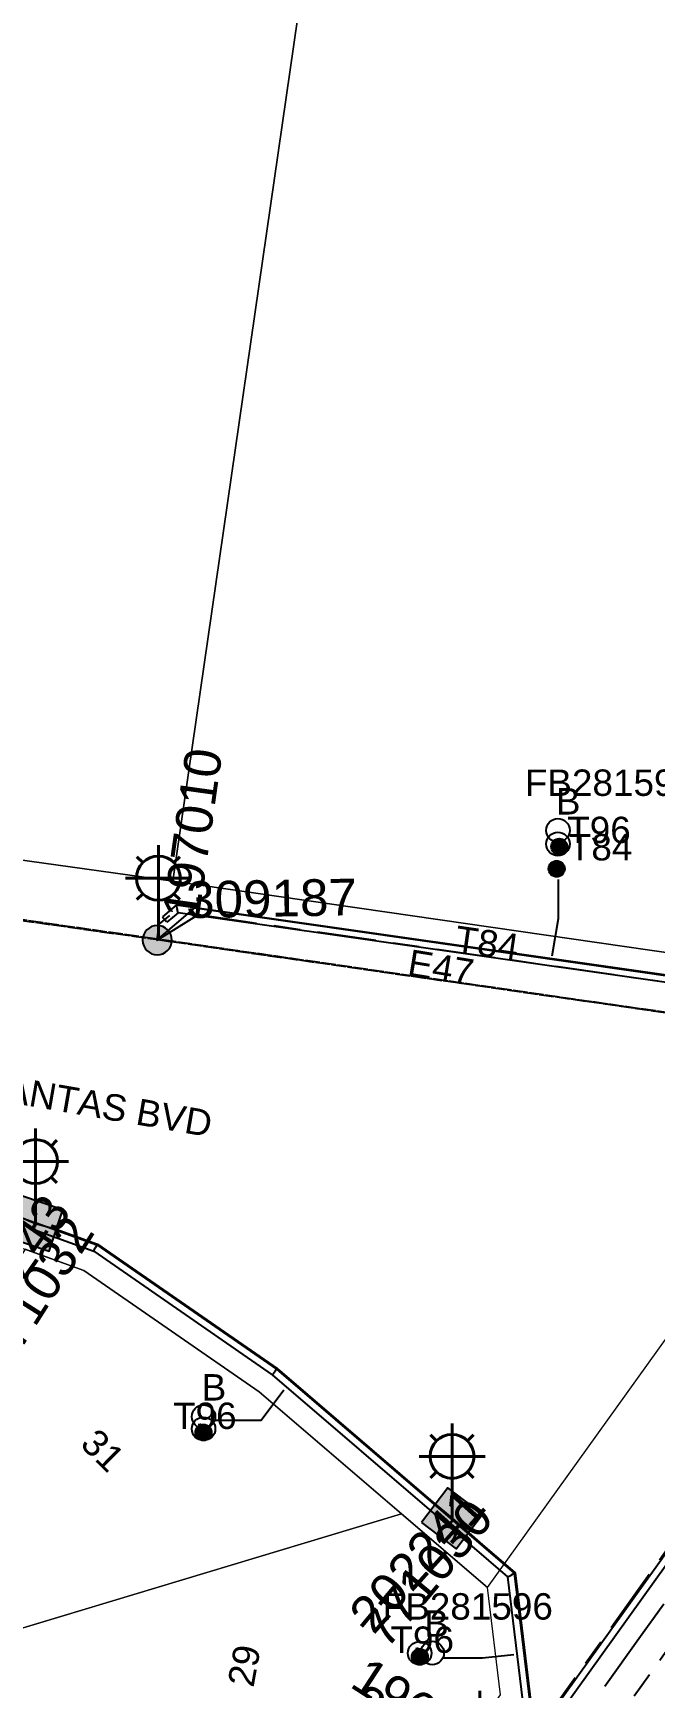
# Model space of a CAD drawing. Header units: metres. Extents: x 300929 to 302247, y 6244220 to 6246836.
# Drawn here: x 301251.3 to 301293.7, y 6244507.1 to 6244619.9 of the extents above; entities that cross this region are included whole.
import ezdxf
from ezdxf.enums import TextEntityAlignment as Align

# ---------------------------------------------------------------- set-up
doc = ezdxf.new("R2010")
doc.units = ezdxf.units.M
doc.linetypes.add('Cable Exist OH', pattern=[1, 1, 0])
doc.linetypes.add('Cable Exist UG', pattern=[8.2, 4, -1.2, 1.8, -1.2])
doc.layers.get('0').update_dxf_attribs({"color": 6})
for name, color, linetype in [('_User Miscellaneous1', 7, 'Continuous'), ('Duct_SP_EXT', 7, 'Continuous'), ('Equip_SP_SL_EXT', 7, 'Continuous'), ('Mains_HV_EXT', 7, 'Continuous'), ('Mains_LV_EXT', 7, 'Continuous'), ('SupportsOH_SP_TR_HV_LV_SL_EXT', 7, 'Continuous'), ('SupportsUG_SP_LV_SL_EXT', 7, 'Continuous')]:
    doc.layers.add(name, color=color, linetype=linetype)
doc.layers.add('Cadastre Land Parcels_SP_EXT', color=9, linetype='Continuous', lineweight=5)
doc.layers.add('Cadastre Roads_SP_EXT', color=9, linetype='Continuous', lineweight=5)
doc.styles.add('COLUMN_LABEL', font='arial.ttf')
doc.styles.add('iecARIAL', font='arial.ttf', dxfattribs={"height": 2})
doc.styles.add('POLE_LABEL', font='arial.ttf')
doc.styles.get("Standard").update_dxf_attribs({"font": 'arial.ttf'})

# ---------------------------------------------------------------- blocks, each defined once
blk = doc.blocks.new('COLUMN_EXT')
blk.add_hatch(color=256).paths.add_polyline_path([(-1.49, 1.48), (-1.49, -1.49), (1.48, -1.49), (1.48, 1.48)])
blk.add_lwpolyline([(-1.49, -1.49), (1.48, -1.49), (1.48, 1.48), (-1.49, 1.48)], close=True)
for tag, height, style, flags, p in [('ASSET_NUM', 2.5, 'COLUMN_LABEL', 8, (2, 2)), ('STRUCTURE_PLANT_NUMBER', 0.2, 'POLE_LABEL', 9, (1.81, 0.03)), ('STREET_CODE', 0.2, 'COLUMN_LABEL', 9, (1.81, -0.2))]:
    blk.add_attdef(tag, text='', height=height, dxfattribs=dict(style=style, flags=flags)).set_placement(p, align=Align.MIDDLE_LEFT)
at = {"flags": 9}
for tag, p in [('COLUMN_TYPE', (1.81, -0.4)), ('OWNED_BY', (1.81, -0.6)), ('STATE', (1.81, -0.8)), ('USAGE', (1.81, -1)), ('LEGEND', (1.81, -1.2)), ('STREETNAME', (1.81, -1.6)), ('SUBURB', (1.81, -1.8)), ('LOCATION', (1.81, -1.4)), ('NOTES', (1.81, -2))]:
    blk.add_attdef(tag, text='', height=0.2, dxfattribs=at).set_placement(p, align=Align.MIDDLE_LEFT)
at = {"flags": 1}
blk.add_attdef('Z', (1.81, -2.35), '', height=0.2, dxfattribs=at)
blk = doc.blocks.new('DUCT_EXT')
blk.add_circle((0, 0.8), 0.8)
at = {"flags": 1}
blk.add_attdef('Z', (0, 0), '', height=0.2, dxfattribs=at)
at = {"flags": 9}
for tag, p in [('DUCT_CODE', (0, 0)), ('XSECT_TYPE', (0, -0.2)), ('STATE', (0, -0.6)), ('FB_REFERENCE', (0, -0.4)), ('NOTES', (0, -0.8))]:
    blk.add_attdef(tag, text='', height=0.2, dxfattribs=at).set_placement(p, align=Align.MIDDLE_LEFT)
blk = doc.blocks.new('SL_LANTERN_EXT')
at = {"lineweight": 40}
for p, q in [((-1.46, 5.68), (-1.06, 5.28)), ((0, 1.97), (0, 6.47)), ((1.46, 5.68), (1.06, 5.28)), ((-2.25, 4.22), (2.25, 4.22)), ((-1.46, 2.76), (-1.06, 3.16)), ((0, 0), (0, 2.72)), ((1.46, 2.76), (1.06, 3.16))]:
    blk.add_line(p, q, dxfattribs=at)
blk.add_circle((0, 4.22), 1.5, dxfattribs=at)
at = {"style": 'iecARIAL', "flags": 8}
blk.add_attdef('ASSET_NUM', (1.5, 1.5), '', height=2.5, dxfattribs=at)
for tag, p, height, flags in [('CONSTRUCTED_VOLTAGE', (0.98, -0.65), 0.2, 9), ('CONTROL_TYPE', (0.98, -0.85), 0.2, 9), ('LANTERN_PURPOSE', (0.98, -1.05), 0.2, 9), ('LANTERN_TYPE', (0.98, -1.25), 0.2, 9), ('LNUMBER', (2.18, -3.25), 2.5, 8), ('OPERATING_VOLTAGE', (0.98, -1.65), 0.2, 9), ('ORIENTATION', (0.98, -1.85), 0.2, 9), ('OWNED_BY', (0.98, -2.05), 0.2, 9), ('STATE', (0.98, -2.25), 0.2, 9), ('NO_PHASES', (0.98, -1.45), 0.2, 9), ('USAGE', (0.98, -2.45), 0.2, 9), ('CEXIST', (0.98, -2.65), 0.2, 9), ('CNEW', (0.98, -2.85), 0.2, 9), ('CNUMBER', (0.98, -3.05), 0.2, 9), ('CREMOVE', (0.98, -3.25), 0.2, 9), ('CREPLACE', (0.98, -3.45), 0.2, 9), ('LKINGHEIGHT', (0.98, -3.65), 0.2, 9), ('LBRACKET', (0.98, -3.85), 0.2, 9), ('LBRACKETVOCAB', (0.98, -4.05), 0.2, 9), ('LCATEGORY', (0.98, -4.25), 0.2, 9), ('LCHARGE1', (0.98, -4.45), 0.2, 9), ('LCHARGE1PERCENT', (0.98, -4.65), 0.2, 9), ('LCHARGE2', (0.98, -4.85), 0.2, 9), ('LCHARGE2PERCENT', (0.98, -5.05), 0.2, 9), ('LCHARGE3', (0.98, -5.25), 0.2, 9), ('LCHARGE3PERCENT', (0.98, -5.45), 0.2, 9), ('LEXIST', (0.98, -5.65), 0.2, 9), ('LLAMP', (0.98, -5.85), 0.2, 9), ('LLAMPVOCAB', (0.98, -6.05), 0.2, 9), ('LMAST', (0.98, -6.25), 0.2, 9), ('LMASTVOCAB', (0.98, -6.45), 0.2, 9), ('LNEW', (0.98, -6.65), 0.2, 9), ('LANTNUMBER', (0.98, -6.85), 0.2, 9), ('LOUTREACH', (0.98, -7.25), 0.2, 9), ('LOUTREACHVOCAB', (0.98, -7.45), 0.2, 9), ('LRATECODE', (0.98, -7.65), 0.2, 9), ('LREMOVE', (0.98, -7.85), 0.2, 9), ('LREPLACE', (0.98, -8.05), 0.2, 9), ('LTYPE', (0.98, -8.25), 0.2, 9), ('LTYPEVOCAB', (0.98, -8.45), 0.2, 9), ('LEGEND', (0.98, -8.65), 0.2, 9), ('LOCATION', (0.98, -8.85), 0.2, 9), ('NOTES', (0.98, -9.05), 0.2, 9), ('STREETNAME', (0.98, -9.25), 0.2, 9), ('SUBURB', (0.98, -9.45), 0.2, 1)]:
    blk.add_attdef(tag, p, '', height=height, dxfattribs=dict(flags=flags))
blk = doc.blocks.new('POLE_EXT')
blk.add_hatch(color=256).paths.add_polyline_path([(-1, 0, 1), (1, 0, 1)])
blk.add_lwpolyline([(-1, 0, 1), (1, 0, 1)], format="xyb", close=True)
for tag, height, flags, p in [('pNumber', 2.5, 8, (-17.84, 2.07)), ('OWNED_BY', 0.2, 9, (1.35, -0.4)), ('SPECIAL_USE', 0.2, 9, (1.35, -0.8)), ('STATE', 0.2, 9, (1.35, -1)), ('PARENT', 0.2, 9, (1.35, -0.6)), ('USAGE', 0.2, 9, (1.35, -1.2)), ('cLV', 0.2, 9, (1.35, -1.4)), ('hDepth', 0.2, 9, (1.35, -1.6)), ('hDia', 0.2, 9, (1.35, -1.8)), ('cHV', 0.2, 9, (1.35, -2)), ('LBRACKET', 0.2, 9, (1.35, -2.2)), ('cLinedev', 0.2, 9, (1.35, -3.4)), ('LExisting', 0.2, 9, (1.35, -2.4)), ('LANTNUMBER', 0.2, 9, (1.35, -2.6)), ('LOther', 0.2, 9, (1.35, -2.8)), ('LRemove', 0.2, 9, (1.35, -3)), ('LEGEND', 0.2, 9, (1.35, -3.2)), ('pExisting', 0.2, 9, (1.35, -3.8)), ('pFooting', 0.2, 9, (1.35, -4.4)), ('pNew', 0.2, 9, (1.35, -4.6)), ('LOCATION', 0.2, 9, (1.35, -3.6)), ('PFNUMBER', 0.2, 9, (1.35, -4)), ('NEWPFNUMBER', 0.2, 9, (1.35, -4.2)), ('pRelocate', 0.2, 9, (1.35, -5)), ('pRemove', 0.2, 9, (1.35, -5.2)), ('pReplace', 0.2, 9, (1.35, -5.4)), ('pStay', 0.2, 9, (1.35, -5.6)), ('pType', 0.2, 9, (1.35, -5.8)), ('cspan', 0.2, 9, (1.35, -6)), ('STREETNAME', 0.2, 9, (1.35, -6.2)), ('SUBURB', 0.2, 9, (1.35, -6.4)), ('NOTES', 0.2, 9, (1.35, -6.6)), ('MAINTAINED_BY', 0.2, 9, (1.36, -6.81)), ('OPERATED_BY', 0.2, 9, (1.36, -7.01))]:
    blk.add_attdef(tag, text='', height=height, dxfattribs=dict(flags=flags)).set_placement(p, align=Align.MIDDLE_LEFT)
at = {"style": 'POLE_LABEL'}
for tag, height, flags, p in [('ASSET_NUM', 2.5, 8, (2, 2)), ('STRUCTURE_PLANT_NUMBER', 0.2, 9, (1.35, 0.03)), ('STREET_CODE', 0.2, 9, (1.35, -0.2))]:
    blk.add_attdef(tag, text='', height=height, dxfattribs=dict(at, flags=flags)).set_placement(p, align=Align.MIDDLE_LEFT)
at = {"flags": 1}
blk.add_attdef('Z', (1.35, -7.33), '', height=0.2, dxfattribs=at)
blk = doc.blocks.new('CABLE_LARGE_EXT')
h = blk.add_hatch(color=256)
edge = h.paths.add_edge_path()
edge.add_arc((0, 0.55), 0.55, 0, 360)
blk.add_circle((0, 0.55), 0.55)
at = {"flags": 1}
blk.add_attdef('Z', (0, 0), '', height=0.2, dxfattribs=at)
at = {"flags": 9}
for tag, p in [('COND_CODE', (0, 0)), ('STATE', (0, -0.4)), ('XSECT_SIZE', (0, -0.6)), ('FB_REFERENCE', (0, -0.2)), ('NOTES', (0, -0.8))]:
    blk.add_attdef(tag, text='', height=0.2, dxfattribs=at).set_placement(p, align=Align.MIDDLE_LEFT)

msp = doc.modelspace()

# ---------------------------------------------------------------- linework, layer by layer
at = {"layer": '_User Miscellaneous1'}
for points in [[(301259.75, 6244558.05), (301262.35, 6244560.27), (301302.99, 6244554.43), (301302.99, 6244554.43), (301311.81, 6244553.19), (301322.79, 6244558.07), (301325.98, 6244557.58), (301325.98, 6244557.58), (301329.78, 6244563.26), (301329.52, 6244565.69)], [(301259.79, 6244558.07), (301259.92, 6244559.15), (301260.64, 6244559.76)], [(301212.97, 6244548.49), (301238.99, 6244543.37), (301249.6, 6244539.54), (301251.49, 6244538.75)], [(301251.49, 6244538.75), (301252.98, 6244538.33), (301252.98, 6244538.33), (301255.71, 6244537.34), (301267.96, 6244528.85), (301278.42, 6244519.88), (301279.89, 6244518.64)], [(301279.89, 6244518.64), (301281.79, 6244516.99), (301281.79, 6244516.99), (301284.2, 6244514.93), (301285.27, 6244506.06), (301282.78, 6244502.58), (301281.78, 6244500.39)]]:
    msp.add_lwpolyline(points, dxfattribs=at)
at = {"layer": 'Cadastre Land Parcels_SP_EXT', "linetype": 'Continuous'}
msp.add_lwpolyline([(301206.58, 6244693.41), (301206.17, 6244692.96), (301205.75, 6244692.51), (301205.33, 6244692.07), (301204.9, 6244691.64), (301204.47, 6244691.21), (301204.03, 6244690.79), (301203.59, 6244690.37), (301203.14, 6244689.96), (301202.68, 6244689.55), (301202.22, 6244689.15), (301201.76, 6244688.76), (301141.72, 6244635.79), (301141.19, 6244627.31), (301176.71, 6244587.04), (301182.53, 6244582.73), (301188.46, 6244624.07), (301223.84, 6244618.95), (301216.55, 6244568.28), (301260.85, 6244562.09), (301282.41, 6244711.31)], dxfattribs=at)
for points in [[(301365.35, 6244623.15), (301393.24, 6244665.07), (301405.81, 6244693.79), (301282.41, 6244711.31), (301260.85, 6244562.09), (301311.59, 6244554.74), (301323.37, 6244560.02), (301365.35, 6244623.15)], [(301276.44, 6244518.94), (301266.73, 6244527.27), (301254.78, 6244535.55), (301250.78, 6244536.99), (301236.41, 6244514.53), (301241.59, 6244508.45), (301276.44, 6244518.94)], [(301283.19, 6244506.59), (301282.31, 6244513.91), (301276.44, 6244518.94), (301241.59, 6244508.45), (301240.45, 6244500.53), (301274.09, 6244493.86), (301283.19, 6244506.59)]]:
    msp.add_lwpolyline(points, close=True, dxfattribs=at)
at = {"layer": 'Cadastre Roads_SP_EXT', "linetype": 'Continuous'}
msp.add_lwpolyline([(301311.59, 6244554.75), (301260.85, 6244562.09), (301216.55, 6244568.28), (301198.85, 6244573.51), (301196.3, 6244549.77), (301238.45, 6244541.43), (301254.78, 6244535.55), (301266.73, 6244527.27), (301282.31, 6244513.91), (301311.59, 6244554.75)], close=True, dxfattribs=at)
at = {"layer": 'Duct_SP_EXT'}
for p, q in [((301261.09, 6244560.45), (301260.14, 6244559.66)), ((301300.87, 6244554.77), (301261.09, 6244560.45)), ((301261.09, 6244560.45), (301261.16, 6244560.19)), ((301260.14, 6244559.66), (301260.29, 6244559.47)), ((301260.45, 6244559.29), (301260.29, 6244559.47)), ((301261.23, 6244559.94), (301260.45, 6244559.29)), ((301261.23, 6244559.94), (301261.16, 6244560.19)), ((301300.81, 6244554.29), (301261.23, 6244559.94)), ((301238.97, 6244543.31), (301251.44, 6244538.82)), ((301251.28, 6244538.36), (301251.36, 6244538.59)), ((301251.44, 6244538.82), (301251.36, 6244538.59)), ((301251.38, 6244538.33), (301251.46, 6244538.56)), ((301251.38, 6244538.33), (301255.46, 6244536.86)), ((301251.54, 6244538.78), (301251.46, 6244538.56)), ((301251.54, 6244538.78), (301255.68, 6244537.29)), ((301255.46, 6244536.86), (301255.57, 6244537.08)), ((301255.46, 6244536.86), (301267.63, 6244528.42)), ((301255.68, 6244537.29), (301255.57, 6244537.08)), ((301255.68, 6244537.29), (301267.92, 6244528.8)), ((301283.54, 6244501.04), (301309.44, 6244537.16)), ((301283.93, 6244500.76), (301309.83, 6244536.89)), ((301267.92, 6244528.8), (301267.78, 6244528.61)), ((301267.92, 6244528.8), (301279.92, 6244518.52)), ((301267.63, 6244528.42), (301267.78, 6244528.61)), ((301267.63, 6244528.42), (301279.6, 6244518.15)), ((301279.6, 6244518.15), (301279.76, 6244518.34)), ((301279.64, 6244518.12), (301279.8, 6244518.3)), ((301283.69, 6244514.65), (301279.64, 6244518.12)), ((301279.92, 6244518.52), (301279.76, 6244518.34)), ((301279.96, 6244518.48), (301279.8, 6244518.3)), ((301284.14, 6244514.9), (301279.96, 6244518.48)), ((301283.69, 6244514.65), (301283.91, 6244514.77)), ((301284.71, 6244506.2), (301283.69, 6244514.65)), ((301284.14, 6244514.9), (301283.91, 6244514.77)), ((301285.21, 6244506.08), (301284.14, 6244514.9))]:
    msp.add_line(p, q, dxfattribs=at)
for points in [[(301287.13, 6244562.21), (301287.13, 6244559.52), (301286.7, 6244556.97)], [(301263.67, 6244525.32), (301266.87, 6244525.32), (301268.42, 6244527.39)], [(301279.22, 6244509.13), (301281.97, 6244509.13), (301284.1, 6244509.34)]]:
    msp.add_lwpolyline(points, dxfattribs=at)
at = {"layer": 'Mains_HV_EXT', "linetype": 'Cable Exist UG'}
for points in [[(301250.59, 6244453.88), (301257.31, 6244464.53), (301291.01, 6244511.58), (301291.01, 6244511.58), (301302.26, 6244527.3), (301325.87, 6244558.35), (301325.87, 6244558.35), (301331.01, 6244566.08)], [(301332.99, 6244565.47), (301327.5, 6244557.19), (301303.87, 6244526.11), (301292.63, 6244510.41), (301258.97, 6244463.41), (301252.32, 6244452.85)], [(301181.55, 6244319.63), (301185.14, 6244326.83), (301185.14, 6244326.83), (301184.31, 6244329.65), (301216.81, 6244392.77), (301242.96, 6244434.25), (301244.86, 6244437.27), (301253.21, 6244450.51), (301256.45, 6244455.67), (301256.45, 6244455.67), (301260.63, 6244462.3), (301294.26, 6244509.25), (301305.48, 6244524.92), (301329.13, 6244556.03), (301333.02, 6244561.9)]]:
    msp.add_lwpolyline(points, dxfattribs=at)
at = {"layer": 'Mains_HV_EXT', "linetype": 'Cable Exist OH'}
msp.add_lwpolyline([(301301.37, 6244552.14), (301259.63, 6244558.16), (301226.35, 6244562.91)], dxfattribs=at)
at = {"layer": 'Mains_LV_EXT', "linetype": 'Cable Exist OH'}
for points in [[(301226.45, 6244562.83), (301259.69, 6244558.13)], [(301259.69, 6244558.13), (301301.37, 6244552.14)]]:
    msp.add_lwpolyline(points, dxfattribs=at)
at = {"layer": 'Mains_LV_EXT', "linetype": 'Cable Exist UG'}
msp.add_lwpolyline([(301259.79, 6244558.07), (301262.61, 6244559.81), (301262.61, 6244559.81), (301302.31, 6244554.07)], dxfattribs=at)

# ---------------------------------------------------------------- block references
at = {"layer": 'Duct_SP_EXT'}
for name, p in [('DUCT_EXT', (301287.11, 6244564.76)), ('DUCT_EXT', (301287.11, 6244563.83)), ('CABLE_LARGE_EXT', (301287.2, 6244563.9)), ('DUCT_EXT', (301262.95, 6244524.77)), ('DUCT_EXT', (301262.95, 6244523.94)), ('CABLE_LARGE_EXT', (301262.95, 6244523.94)), ('DUCT_EXT', (301277.68, 6244508.64)), ('CABLE_LARGE_EXT', (301277.69, 6244508.64)), ('DUCT_EXT', (301278.54, 6244508.65))]:
    msp.add_blockref(name, p, dxfattribs=at)
at = {"layer": 'Duct_SP_EXT', "rotation": 90.04792255373499}
msp.add_blockref('CABLE_LARGE_EXT', (301287.57, 6244562.94), dxfattribs=at)
at = {"layer": 'Equip_SP_SL_EXT'}
ref = msp.add_blockref('SL_LANTERN_EXT', (301259.87, 6244558.08), dxfattribs=at)
ref.add_attrib('ASSET_NUM', '197010', dxfattribs={"layer": '0', "height": 2.5, "rotation": 81.9251, "style": 'iecARIAL'}).set_placement((301261.37, 6244559.58), align=Align.MIDDLE_LEFT)
ref = msp.add_blockref('SL_LANTERN_EXT', (301251.49, 6244538.75), dxfattribs=at)
ref.add_attrib('ASSET_NUM', '202243', dxfattribs={"layer": '0', "height": 2.5, "rotation": 55.3048, "style": 'iecARIAL'}).set_placement((301252.99, 6244540.25), align=Align.MIDDLE_RIGHT)
ref = msp.add_blockref('SL_LANTERN_EXT', (301279.89, 6244518.64), dxfattribs=at)
ref.add_attrib('ASSET_NUM', '202241', dxfattribs={"layer": '0', "height": 2.5, "rotation": 48.1221, "style": 'iecARIAL'}).set_placement((301281.39, 6244520.14), align=Align.MIDDLE_RIGHT)
ref = msp.add_blockref('SL_LANTERN_EXT', (301281.78, 6244500.39), dxfattribs=at)
ref.add_attrib('ASSET_NUM', '196977', dxfattribs={"layer": '0', "height": 2.5, "rotation": 326.9598, "style": 'iecARIAL'}).set_placement((301283.28, 6244501.89), align=Align.MIDDLE_RIGHT)
at = {"layer": 'SupportsOH_SP_TR_HV_LV_SL_EXT'}
ref = msp.add_blockref('POLE_EXT', (301259.79, 6244558.07), dxfattribs=at)
ref.add_attrib('ASSET_NUM', '309187', dxfattribs={"layer": '0', "height": 2.5, "rotation": 1, "style": 'POLE_LABEL'}).set_placement((301261.79, 6244558.82), align=Align.BOTTOM_LEFT)
at = {"layer": 'SupportsUG_SP_LV_SL_EXT'}
ref = msp.add_blockref('COLUMN_EXT', (301251.49, 6244538.75), dxfattribs=dict(at, rotation=341.5813890146845))
ref.add_attrib('ASSET_NUM', '771032', dxfattribs={"layer": '0', "height": 2.5, "rotation": 57.6334, "style": 'COLUMN_LABEL'}).set_placement((301253.49, 6244539.5), align=Align.TOP_RIGHT)
ref = msp.add_blockref('COLUMN_EXT', (301279.89, 6244518.64), dxfattribs=dict(at, rotation=322.8887022777217))
ref.add_attrib('ASSET_NUM', '771030', dxfattribs={"layer": '0', "height": 2.5, "rotation": 50.3558, "style": 'COLUMN_LABEL'}).set_placement((301281.89, 6244519.39), align=Align.MIDDLE_RIGHT)
ref = msp.add_blockref('COLUMN_EXT', (301281.78, 6244500.39), dxfattribs=dict(at, rotation=325.3266210339627))
ref.add_attrib('ASSET_NUM', '292546', dxfattribs={"layer": '0', "height": 2.5, "rotation": 326.9198, "style": 'COLUMN_LABEL'}).set_placement((301283.78, 6244501.14), align=Align.TOP_RIGHT)

# ---------------------------------------------------------------- texts
at = {"layer": 'Cadastre Land Parcels_SP_EXT'}
for s, rotation, p in [('31', 315.3794, (301254.46, 6244523.62)), ('29', 79.769, (301266.35, 6244507.05))]:
    msp.add_text(s, height=1.8, rotation=rotation, dxfattribs=at).set_placement(p)
at = {"layer": 'Cadastre Roads_SP_EXT'}
msp.add_text('QANTAS BVD', height=1.8, rotation=350.198, dxfattribs=at).set_placement((301247.38, 6244547.39))
at = {"layer": 'Duct_SP_EXT'}
for s, p in [('FB281596', (301284.85, 6244567.91)), ('B', (301286.97, 6244566.64)), ('T96', (301287.74, 6244564.69)), ('T84', (301287.85, 6244563.51)), ('B', (301262.82, 6244526.67)), ('T96', (301260.87, 6244524.73)), ('FB281596', (301275.16, 6244511.73)), ('B', (301277.99, 6244510.56)), ('T96', (301275.69, 6244509.46))]:
    msp.add_text(s, height=1.8, dxfattribs=at).set_placement(p)
at = {"layer": 'Mains_LV_EXT'}
for s, rotation, p in [('T84', 351.7673, (301280, 6244557.29)), ('E47', 350.6712, (301276.78, 6244555.68))]:
    msp.add_text(s, height=1.8, rotation=rotation, dxfattribs=at).set_placement(p)

doc.saveas('drawing.dxf')
